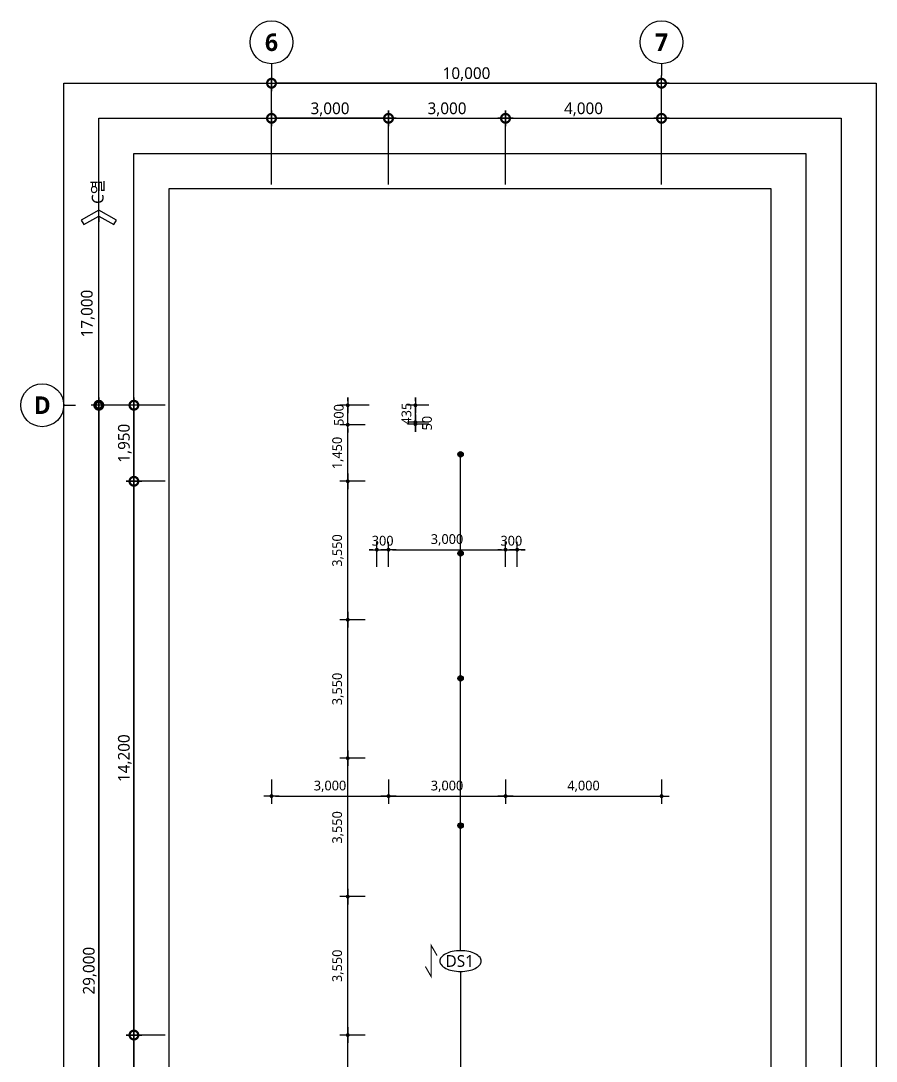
# Model space of a CAD drawing. Header units: millimetres. Extents: x 5446 to 585647, y 2414 to 57106.
# Drawn here: x 364094 to 386026, y 30107 to 56784 of the extents above; entities that cross this region are included whole.
import ezdxf
from ezdxf.enums import TextEntityAlignment as Align

# ---------------------------------------------------------------- set-up
doc = ezdxf.new("R2010")
doc.units = ezdxf.units.MM
doc.header["$LTSCALE"] = 100
doc.layers.get('DEFPOINTS').update_dxf_attribs({"color": 137})
for name, color, linetype in [('DIM', 7, 'Continuous'), ('DIM-INT', 7, 'Continuous'), ('S-SYM', 6, 'Continuous'), ('SYM', 6, 'Continuous'), ('SYM-BUB', 3, 'Continuous'), ('SYM-LEAD', 6, 'Continuous')]:
    doc.layers.add(name, color=color, linetype=linetype)
doc.layers.add('TEMP', color=171, linetype='Continuous', plot=False)
doc.styles.add('$0$스타일1', font='malgun.ttf')
doc.styles.get("Standard").update_dxf_attribs({"font": 'malgun.ttf'})
doc.styles.add('스타일1', font='malgun.ttf')
doc.styles.add('스타일2', font='malgunbd.ttf')
doc.linetypes.add('WIREMESH2', pattern='A,5,-0.25,["X",Standard,S=1,R=0,X=-0.32,Y=-0.5],-0.25', length=5.5)
doc.dimstyles.new('CJA', dxfattribs={"dimscale": 300, "dimtxt": 2.7, "dimasz": 1, "dimexe": 2, "dimexo": 3, "dimgap": 1, "dimtad": 1, "dimdec": 0, "dimzin": 1, "dimdsep": 46, "dimlunit": 6, "dimtxsty": '$0$스타일1', "dimblk": 'CJDOT', "dimcen": 0.09, "dimdle": 1, "dimclrd": 256, "dimclre": 256, "dimclrt": 3, "dimadec": 0, "dimazin": 0, "dimtfac": 1, "dimtdec": 0, "dimtix": 1, "dimtmove": 2, "dimatfit": 3, "dimldrblk": 'CJDOT', "dimfxl": 1, "dimtolj": 1, "dimtzin": 1, "dimarcsym": 0})
doc.dimstyles.new('GAUN-100', dxfattribs={"dimscale": 100, "dimtxt": 3, "dimasz": 1, "dimexe": 1, "dimexo": 1, "dimgap": 0.5, "dimtad": 1, "dimdec": 0, "dimzin": 1, "dimdsep": 46, "dimlunit": 6, "dimtxsty": '스타일1', "dimblk": 'GAUN-DOT', "dimcen": -2, "dimdle": 2, "dimclrd": 256, "dimclre": 256, "dimclrt": 3, "dimadec": 0, "dimazin": 0, "dimtfac": 1, "dimtdec": 0, "dimtix": 1, "dimtmove": 2, "dimatfit": 3, "dimldrblk": 'DOTSMALL', "dimfxl": 1, "dimtolj": 1, "dimtzin": 1, "dimarcsym": 0})

# ---------------------------------------------------------------- blocks, each defined once
blk = doc.blocks.new('NEW_BUB')
at = {"layer": 'SYM-BUB', "color": 6}
blk.add_line((0, 3), (0, 0), dxfattribs=at)
blk.add_circle((0, 8.5), 5.5, dxfattribs=at)
at = {"layer": 'SYM-BUB', "color": 3, "style": '스타일2'}
blk.add_attdef('X', text='', height=4.5, dxfattribs=at).set_placement((0, 8.5), align=Align.MIDDLE)
blk = doc.blocks.new('GAUN-DOT')
at = {"linetype": 'ByBlock'}
for p, q in [((2, 0), (-2, 0)), ((0, -2), (0, 2))]:
    blk.add_line(p, q, dxfattribs=at)
at = {"const_width": 2.25}
blk.add_lwpolyline([(0, 0.28125, 1), (0, -0.28125, 1)], format="xyb", close=True, dxfattribs=at)
blk = doc.blocks.new('*D328')
at = {"layer": 'DEFPOINTS', "color": 0, "transparency": 16777216}
for p in [(370522, 55184), (370522, 52484), (380522, 52484)]:
    blk.add_point(p, dxfattribs=at)
at = {"layer": 'DIM', "lineweight": -2, "transparency": 16777216}
for p, q in [((370522, 52584), (370522, 55284)), ((380522, 52584), (380522, 55284)), ((380422, 55184), (370622, 55184))]:
    blk.add_line(p, q, dxfattribs=at)
at = {"layer": 'DIM', "lineweight": -2, "transparency": 16777216, "xscale": 100, "yscale": 100, "zscale": 100, "rotation": 180}
blk.add_blockref('GAUN-DOT', (370522, 55184), dxfattribs=at)
at = {"layer": 'DIM', "lineweight": -2, "transparency": 16777216, "xscale": 100, "yscale": 100, "zscale": 100}
blk.add_blockref('GAUN-DOT', (380522, 55184), dxfattribs=at)
at = {"layer": 'DIM', "color": 3, "transparency": 16777216, "insert": (375522, 55415), "char_height": 300, "attachment_point": 5, "style": '스타일1'}
blk.add_mtext('\\A1;10,000', dxfattribs=at)
blk = doc.blocks.new('_DotSmall')
at = {"color": 0, "linetype": 'ByBlock', "const_width": 0.5}
blk.add_lwpolyline([(-0.0625, 0, 1), (0.0625, 0, 1)], format="xyb", close=True, dxfattribs=at)
blk = doc.blocks.new('*D329')
at = {"layer": 'DEFPOINTS', "color": 0, "transparency": 16777216}
for p in [(370522, 54284), (370522, 52484), (373522, 52484)]:
    blk.add_point(p, dxfattribs=at)
at = {"layer": 'DIM', "lineweight": -2, "transparency": 16777216}
for p, q in [((370522, 52584), (370522, 54384)), ((373422, 54284), (370622, 54284)), ((373522, 52584), (373522, 54384))]:
    blk.add_line(p, q, dxfattribs=at)
at = {"layer": 'DIM', "lineweight": -2, "transparency": 16777216, "xscale": 100, "yscale": 100, "zscale": 100, "rotation": 180}
blk.add_blockref('GAUN-DOT', (370522, 54284), dxfattribs=at)
at = {"layer": 'DIM', "lineweight": -2, "transparency": 16777216, "xscale": 100, "yscale": 100, "zscale": 100}
blk.add_blockref('GAUN-DOT', (373522, 54284), dxfattribs=at)
at = {"layer": 'DIM', "color": 3, "transparency": 16777216, "insert": (372022, 54514), "char_height": 300, "attachment_point": 5, "style": '스타일1'}
blk.add_mtext('\\A1;3,000', dxfattribs=at)
blk = doc.blocks.new('*D330')
at = {"layer": 'DEFPOINTS', "color": 0, "transparency": 16777216}
for p in [(376522, 54284), (373522, 52484), (376522, 52484)]:
    blk.add_point(p, dxfattribs=at)
at = {"layer": 'DIM', "lineweight": -2, "transparency": 16777216}
for p, q in [((373522, 52584), (373522, 54384)), ((373622, 54284), (376422, 54284)), ((376522, 52584), (376522, 54384))]:
    blk.add_line(p, q, dxfattribs=at)
at = {"layer": 'DIM', "lineweight": -2, "transparency": 16777216, "xscale": 100, "yscale": 100, "zscale": 100, "rotation": 180}
blk.add_blockref('GAUN-DOT', (373522, 54284), dxfattribs=at)
at = {"layer": 'DIM', "lineweight": -2, "transparency": 16777216, "xscale": 100, "yscale": 100, "zscale": 100}
blk.add_blockref('GAUN-DOT', (376522, 54284), dxfattribs=at)
at = {"layer": 'DIM', "color": 3, "transparency": 16777216, "insert": (375022, 54514), "char_height": 300, "attachment_point": 5, "style": '스타일1'}
blk.add_mtext('\\A1;3,000', dxfattribs=at)
blk = doc.blocks.new('*D331')
at = {"layer": 'DEFPOINTS', "color": 0, "transparency": 16777216}
for p in [(380522, 54284), (376522, 52484), (380522, 52484)]:
    blk.add_point(p, dxfattribs=at)
at = {"layer": 'DIM', "lineweight": -2, "transparency": 16777216}
for p, q in [((376522, 52584), (376522, 54384)), ((376622, 54284), (380422, 54284)), ((380522, 52584), (380522, 54384))]:
    blk.add_line(p, q, dxfattribs=at)
at = {"layer": 'DIM', "lineweight": -2, "transparency": 16777216, "xscale": 100, "yscale": 100, "zscale": 100, "rotation": 180}
blk.add_blockref('GAUN-DOT', (376522, 54284), dxfattribs=at)
at = {"layer": 'DIM', "lineweight": -2, "transparency": 16777216, "xscale": 100, "yscale": 100, "zscale": 100}
blk.add_blockref('GAUN-DOT', (380522, 54284), dxfattribs=at)
at = {"layer": 'DIM', "color": 3, "transparency": 16777216, "insert": (378522, 54514), "char_height": 300, "attachment_point": 5, "style": '스타일1'}
blk.add_mtext('\\A1;4,000', dxfattribs=at)
blk = doc.blocks.new('*D347')
at = {"layer": 'DEFPOINTS', "color": 0, "transparency": 16777216}
for p in [(367894, 46927), (366994, 44977), (367894, 44977)]:
    blk.add_point(p, dxfattribs=at)
at = {"layer": 'DIM', "lineweight": -2, "transparency": 16777216}
for p, q in [((367794, 46927), (366894, 46927)), ((366994, 46827), (366994, 45077)), ((367794, 44977), (366894, 44977))]:
    blk.add_line(p, q, dxfattribs=at)
at = {"layer": 'DIM', "lineweight": -2, "transparency": 16777216, "xscale": 100, "yscale": 100, "zscale": 100}
for p, rotation in [((366994, 46927), 90), ((366994, 44977), 270)]:
    blk.add_blockref('GAUN-DOT', p, dxfattribs=dict(at, rotation=rotation))
at = {"layer": 'DIM', "color": 3, "transparency": 16777216, "insert": (366763, 45952), "char_height": 300, "attachment_point": 5, "rotation": 90, "style": '스타일1'}
blk.add_mtext('\\A1;1,950', dxfattribs=at)
blk = doc.blocks.new('*D346')
at = {"layer": 'DEFPOINTS', "color": 0, "transparency": 16777216}
for p in [(367894, 44977), (366994, 30777), (367894, 30777)]:
    blk.add_point(p, dxfattribs=at)
at = {"layer": 'DIM', "lineweight": -2, "transparency": 16777216}
for p, q in [((367794, 44977), (366894, 44977)), ((366994, 44877), (366994, 30877)), ((367794, 30777), (366894, 30777))]:
    blk.add_line(p, q, dxfattribs=at)
at = {"layer": 'DIM', "lineweight": -2, "transparency": 16777216, "xscale": 100, "yscale": 100, "zscale": 100}
for p, rotation in [((366994, 44977), 90), ((366994, 30777), 270)]:
    blk.add_blockref('GAUN-DOT', p, dxfattribs=dict(at, rotation=rotation))
at = {"layer": 'DIM', "color": 3, "transparency": 16777216, "insert": (366763, 37877), "char_height": 300, "attachment_point": 5, "rotation": 90, "style": '스타일1'}
blk.add_mtext('\\A1;14,200', dxfattribs=at)
blk = doc.blocks.new('*D342')
at = {"layer": 'DEFPOINTS', "color": 0, "transparency": 16777216}
for p in [(367894, 30777), (366994, 20427), (367894, 20427)]:
    blk.add_point(p, dxfattribs=at)
at = {"layer": 'DIM', "lineweight": -2, "transparency": 16777216}
for p, q in [((367794, 30777), (366894, 30777)), ((366994, 30677), (366994, 20527)), ((367794, 20427), (366894, 20427))]:
    blk.add_line(p, q, dxfattribs=at)
at = {"layer": 'DIM', "lineweight": -2, "transparency": 16777216, "xscale": 100, "yscale": 100, "zscale": 100}
for p, rotation in [((366994, 30777), 90), ((366994, 20427), 270)]:
    blk.add_blockref('GAUN-DOT', p, dxfattribs=dict(at, rotation=rotation))
at = {"layer": 'DIM', "color": 3, "transparency": 16777216, "insert": (366763, 25602), "char_height": 300, "attachment_point": 5, "rotation": 90, "style": '스타일1'}
blk.add_mtext('\\A1;10,350', dxfattribs=at)
blk = doc.blocks.new('*D343')
at = {"layer": 'DEFPOINTS', "color": 0, "transparency": 16777216}
for p in [(367894, 46927), (366094, 17927), (367894, 17927)]:
    blk.add_point(p, dxfattribs=at)
at = {"layer": 'DIM', "lineweight": -2, "transparency": 16777216}
for p, q in [((367794, 46927), (365994, 46927)), ((366094, 46827), (366094, 18027)), ((367794, 17927), (365994, 17927))]:
    blk.add_line(p, q, dxfattribs=at)
at = {"layer": 'DIM', "lineweight": -2, "transparency": 16777216, "xscale": 100, "yscale": 100, "zscale": 100}
for p, rotation in [((366094, 46927), 90), ((366094, 17927), 270)]:
    blk.add_blockref('GAUN-DOT', p, dxfattribs=dict(at, rotation=rotation))
at = {"layer": 'DIM', "color": 3, "transparency": 16777216, "insert": (365864, 32427), "char_height": 300, "attachment_point": 5, "rotation": 90, "style": '스타일1'}
blk.add_mtext('\\A1;29,000', dxfattribs=at)
blk = doc.blocks.new('연장 화살표')
at = {"layer": 'DIM'}
blk.add_line((-0.494, 0), (-1, 0), dxfattribs=at)
blk.add_lwpolyline([(-1.231, 1.291), (-0.494, 0), (-1.231, -1.291), (-0.859, -1.503), (0, 0), (-0.859, 1.503)], close=True, dxfattribs=at)
blk = doc.blocks.new('*D345')
at = {"layer": 'DEFPOINTS', "color": 0, "transparency": 16777216}
for p in [(366094, 51927), (366094, 51927), (367894, 46927)]:
    blk.add_point(p, dxfattribs=at)
at = {"layer": 'DIM', "color": 7, "lineweight": -2, "transparency": 16777216}
for p, q in [((366094, 46727), (366094, 51627)), ((367594, 46927), (365894, 46927))]:
    blk.add_line(p, q, dxfattribs=at)
at = {"layer": 'DIM', "color": 7, "lineweight": -2, "transparency": 16777216, "xscale": 300, "yscale": 300, "zscale": 300}
for name, p, rotation in [('연장 화살표', (366094, 51927), 90), ('_DotSmall', (366094, 46927), 270)]:
    blk.add_blockref(name, p, dxfattribs=dict(at, rotation=rotation))
at = {"layer": 'DIM', "color": 3, "transparency": 16777216, "insert": (365813, 49277), "char_height": 300, "attachment_point": 5, "rotation": 90, "style": '스타일1'}
blk.add_mtext('\\A1;17,000', dxfattribs=at)
blk = doc.blocks.new('CJDOT')
blk.add_line((-2, 0), (2, 0))
at = {"const_width": 0.5}
blk.add_lwpolyline([(-0.25, 0, 1), (0.25, 0, 1)], format="xyb", close=True, dxfattribs=at)
blk = doc.blocks.new('*D372')
at = {"layer": 'DEFPOINTS', "color": 0, "transparency": 16777216}
for p in [(372477, 30777), (373220, 30777), (373220, 27327)]:
    blk.add_point(p, dxfattribs=at)
at = {"layer": 'DIM-INT', "lineweight": -2, "transparency": 16777216}
for p, q in [((372920, 30777), (372277, 30777)), ((372477, 27427), (372477, 30677)), ((372920, 27327), (372277, 27327))]:
    blk.add_line(p, q, dxfattribs=at)
at = {"layer": 'DIM-INT', "lineweight": -2, "transparency": 16777216, "xscale": 100, "yscale": 100, "zscale": 100}
for p, rotation in [((372477, 30777), 90), ((372477, 27327), 270)]:
    blk.add_blockref('CJDOT', p, dxfattribs=dict(at, rotation=rotation))
at = {"layer": 'DIM-INT', "color": 3, "transparency": 16777216, "insert": (372227, 29052), "char_height": 250, "attachment_point": 5, "rotation": 90, "style": '$0$스타일1'}
blk.add_mtext('\\A1;3,450', dxfattribs=at)
blk = doc.blocks.new('*D373')
at = {"layer": 'DEFPOINTS', "color": 0, "transparency": 16777216}
for p in [(372477, 34327), (373220, 34327), (373220, 30777)]:
    blk.add_point(p, dxfattribs=at)
at = {"layer": 'DIM-INT', "lineweight": -2, "transparency": 16777216}
for p, q in [((372920, 34327), (372277, 34327)), ((372477, 30877), (372477, 34227)), ((372920, 30777), (372277, 30777))]:
    blk.add_line(p, q, dxfattribs=at)
at = {"layer": 'DIM-INT', "lineweight": -2, "transparency": 16777216, "xscale": 100, "yscale": 100, "zscale": 100}
for p, rotation in [((372477, 34327), 90), ((372477, 30777), 270)]:
    blk.add_blockref('CJDOT', p, dxfattribs=dict(at, rotation=rotation))
at = {"layer": 'DIM-INT', "color": 3, "transparency": 16777216, "insert": (372227, 32552), "char_height": 250, "attachment_point": 5, "rotation": 90, "style": '$0$스타일1'}
blk.add_mtext('\\A1;3,550', dxfattribs=at)
blk = doc.blocks.new('*D374')
at = {"layer": 'DEFPOINTS', "color": 0, "transparency": 16777216}
for p in [(372477, 37877), (373220, 37877), (373220, 34327)]:
    blk.add_point(p, dxfattribs=at)
at = {"layer": 'DIM-INT', "lineweight": -2, "transparency": 16777216}
for p, q in [((372920, 37877), (372277, 37877)), ((372477, 34427), (372477, 37777)), ((372920, 34327), (372277, 34327))]:
    blk.add_line(p, q, dxfattribs=at)
at = {"layer": 'DIM-INT', "lineweight": -2, "transparency": 16777216, "xscale": 100, "yscale": 100, "zscale": 100}
for p, rotation in [((372477, 37877), 90), ((372477, 34327), 270)]:
    blk.add_blockref('CJDOT', p, dxfattribs=dict(at, rotation=rotation))
at = {"layer": 'DIM-INT', "color": 3, "transparency": 16777216, "insert": (372227, 36102), "char_height": 250, "attachment_point": 5, "rotation": 90, "style": '$0$스타일1'}
blk.add_mtext('\\A1;3,550', dxfattribs=at)
blk = doc.blocks.new('*D375')
at = {"layer": 'DEFPOINTS', "color": 0, "transparency": 16777216}
for p in [(372477, 41427), (373220, 41427), (373220, 37877)]:
    blk.add_point(p, dxfattribs=at)
at = {"layer": 'DIM-INT', "lineweight": -2, "transparency": 16777216}
for p, q in [((372920, 41427), (372277, 41427)), ((372477, 37977), (372477, 41327)), ((372920, 37877), (372277, 37877))]:
    blk.add_line(p, q, dxfattribs=at)
at = {"layer": 'DIM-INT', "lineweight": -2, "transparency": 16777216, "xscale": 100, "yscale": 100, "zscale": 100}
for p, rotation in [((372477, 41427), 90), ((372477, 37877), 270)]:
    blk.add_blockref('CJDOT', p, dxfattribs=dict(at, rotation=rotation))
at = {"layer": 'DIM-INT', "color": 3, "transparency": 16777216, "insert": (372227, 39652), "char_height": 250, "attachment_point": 5, "rotation": 90, "style": '$0$스타일1'}
blk.add_mtext('\\A1;3,550', dxfattribs=at)
blk = doc.blocks.new('*D368')
at = {"layer": 'DEFPOINTS', "color": 0, "transparency": 16777216}
for p in [(372477, 44977), (373220, 44977), (373220, 41427)]:
    blk.add_point(p, dxfattribs=at)
at = {"layer": 'DIM-INT', "lineweight": -2, "transparency": 16777216}
for p, q in [((372920, 44977), (372277, 44977)), ((372477, 41527), (372477, 44877)), ((372920, 41427), (372277, 41427))]:
    blk.add_line(p, q, dxfattribs=at)
at = {"layer": 'DIM-INT', "lineweight": -2, "transparency": 16777216, "xscale": 100, "yscale": 100, "zscale": 100}
for p, rotation in [((372477, 44977), 90), ((372477, 41427), 270)]:
    blk.add_blockref('CJDOT', p, dxfattribs=dict(at, rotation=rotation))
at = {"layer": 'DIM-INT', "color": 3, "transparency": 16777216, "insert": (372227, 43202), "char_height": 250, "attachment_point": 5, "rotation": 90, "style": '$0$스타일1'}
blk.add_mtext('\\A1;3,550', dxfattribs=at)
blk = doc.blocks.new('*D367')
at = {"layer": 'DEFPOINTS', "color": 0, "transparency": 16777216}
for p in [(372477, 46427), (373220, 46427), (373220, 44977)]:
    blk.add_point(p, dxfattribs=at)
at = {"layer": 'DIM-INT', "lineweight": -2, "transparency": 16777216}
for p, q in [((372920, 46427), (372277, 46427)), ((372477, 45077), (372477, 46327)), ((372920, 44977), (372277, 44977))]:
    blk.add_line(p, q, dxfattribs=at)
at = {"layer": 'DIM-INT', "lineweight": -2, "transparency": 16777216, "xscale": 100, "yscale": 100, "zscale": 100}
for p, rotation in [((372477, 46427), 90), ((372477, 44977), 270)]:
    blk.add_blockref('CJDOT', p, dxfattribs=dict(at, rotation=rotation))
at = {"layer": 'DIM-INT', "color": 3, "transparency": 16777216, "insert": (372227, 45702), "char_height": 250, "attachment_point": 5, "rotation": 90, "style": '$0$스타일1'}
blk.add_mtext('\\A1;1,450', dxfattribs=at)
blk = doc.blocks.new('*D382')
at = {"layer": 'DEFPOINTS', "color": 0, "transparency": 16777216}
for p in [(370522, 37628), (373522, 37628), (373522, 36903)]:
    blk.add_point(p, dxfattribs=at)
at = {"layer": 'DIM-INT', "lineweight": -2, "transparency": 16777216}
for p, q in [((370522, 37328), (370522, 36703)), ((373522, 37328), (373522, 36703)), ((370622, 36903), (373422, 36903))]:
    blk.add_line(p, q, dxfattribs=at)
at = {"layer": 'DIM-INT', "lineweight": -2, "transparency": 16777216, "xscale": 100, "yscale": 100, "zscale": 100, "rotation": 180}
blk.add_blockref('CJDOT', (370522, 36903), dxfattribs=at)
at = {"layer": 'DIM-INT', "lineweight": -2, "transparency": 16777216, "xscale": 100, "yscale": 100, "zscale": 100}
blk.add_blockref('CJDOT', (373522, 36903), dxfattribs=at)
at = {"layer": 'DIM-INT', "color": 3, "transparency": 16777216, "insert": (372022, 37153), "char_height": 250, "attachment_point": 5, "style": '$0$스타일1'}
blk.add_mtext('\\A1;3,000', dxfattribs=at)
blk = doc.blocks.new('*D383')
at = {"layer": 'DEFPOINTS', "color": 0, "transparency": 16777216}
for p in [(373522, 37628), (376522, 37628), (376522, 36903)]:
    blk.add_point(p, dxfattribs=at)
at = {"layer": 'DIM-INT', "lineweight": -2, "transparency": 16777216}
for p, q in [((373522, 37328), (373522, 36703)), ((376522, 37328), (376522, 36703)), ((373622, 36903), (376422, 36903))]:
    blk.add_line(p, q, dxfattribs=at)
at = {"layer": 'DIM-INT', "lineweight": -2, "transparency": 16777216, "xscale": 100, "yscale": 100, "zscale": 100, "rotation": 180}
blk.add_blockref('CJDOT', (373522, 36903), dxfattribs=at)
at = {"layer": 'DIM-INT', "lineweight": -2, "transparency": 16777216, "xscale": 100, "yscale": 100, "zscale": 100}
blk.add_blockref('CJDOT', (376522, 36903), dxfattribs=at)
at = {"layer": 'DIM-INT', "color": 3, "transparency": 16777216, "insert": (375022, 37153), "char_height": 250, "attachment_point": 5, "style": '$0$스타일1'}
blk.add_mtext('\\A1;3,000', dxfattribs=at)
blk = doc.blocks.new('*D384')
at = {"layer": 'DEFPOINTS', "color": 0, "transparency": 16777216}
for p in [(376522, 37622), (380522, 37628), (380522, 36903)]:
    blk.add_point(p, dxfattribs=at)
at = {"layer": 'DIM-INT', "lineweight": -2, "transparency": 16777216}
for p, q in [((376522, 37322), (376522, 36703)), ((380522, 37328), (380522, 36703)), ((376622, 36903), (380422, 36903))]:
    blk.add_line(p, q, dxfattribs=at)
at = {"layer": 'DIM-INT', "lineweight": -2, "transparency": 16777216, "xscale": 100, "yscale": 100, "zscale": 100, "rotation": 180}
blk.add_blockref('CJDOT', (376522, 36903), dxfattribs=at)
at = {"layer": 'DIM-INT', "lineweight": -2, "transparency": 16777216, "xscale": 100, "yscale": 100, "zscale": 100}
blk.add_blockref('CJDOT', (380522, 36903), dxfattribs=at)
at = {"layer": 'DIM-INT', "color": 3, "transparency": 16777216, "insert": (378522, 37153), "char_height": 250, "attachment_point": 5, "style": '$0$스타일1'}
blk.add_mtext('\\A1;4,000', dxfattribs=at)
blk = doc.blocks.new('st-slab')
at = {"layer": 'S-SYM', "color": 7, "const_width": 30}
blk.add_lwpolyline([(150, 540), (0, 800), (0, 0), (-150, 260)], dxfattribs=at)
at = {"layer": 'S-SYM'}
blk.add_lwpolyline([(1284, 400, 0.174705), (1251, 490, 0.104203), (1128, 588, 0.064948), (967, 644, 0.051099), (752, 666, 0.051099), (538, 644, 0.064948), (377, 588, 0.104203), (254, 490, 0.174705), (221, 400, 0.174705), (254, 310, 0.104203), (377, 212, 0.064948), (538, 156, 0.051099), (752, 134, 0.051099), (967, 156, 0.064948), (1128, 212, 0.104203), (1251, 310, 0.174705)], format="xyb", close=True, dxfattribs=at)
at = {"layer": 'S-SYM', "color": 3, "style": '스타일1'}
blk.add_attdef('SLAB', text='', height=300, dxfattribs=at).set_placement((731, 402), align=Align.MIDDLE)
blk = doc.blocks.new('*D479')
at = {"layer": 'DEFPOINTS', "color": 0, "transparency": 16777216}
for p in [(372477, 46927), (373322, 46927), (373220, 46427)]:
    blk.add_point(p, dxfattribs=at)
at = {"layer": 'DIM-INT', "lineweight": -2, "transparency": 16777216}
for p, q in [((372477, 47027), (372477, 47127)), ((373022, 46927), (372277, 46927)), ((372477, 46427), (372477, 46927)), ((372920, 46427), (372277, 46427)), ((372477, 46327), (372477, 46227))]:
    blk.add_line(p, q, dxfattribs=at)
at = {"layer": 'DIM-INT', "lineweight": -2, "transparency": 16777216, "xscale": 100, "yscale": 100, "zscale": 100}
for p, rotation in [((372477, 46927), 270), ((372477, 46427), 90)]:
    blk.add_blockref('CJDOT', p, dxfattribs=dict(at, rotation=rotation))
at = {"layer": 'DIM-INT', "color": 3, "transparency": 16777216, "insert": (372248, 46677), "char_height": 250, "attachment_point": 5, "rotation": 90, "style": '$0$스타일1'}
blk.add_mtext('\\A1;500', dxfattribs=at)
blk = doc.blocks.new('*D480')
at = {"layer": 'DEFPOINTS', "color": 0, "transparency": 16777216}
for p in [(373522, 43223), (373222, 42480), (373522, 42480)]:
    blk.add_point(p, dxfattribs=at)
at = {"layer": 'DIM-INT', "lineweight": -2, "transparency": 16777216}
for p, q in [((373122, 43223), (373022, 43223)), ((373222, 42780), (373222, 43423)), ((373222, 43223), (373522, 43223)), ((373522, 42780), (373522, 43423)), ((373622, 43223), (373722, 43223))]:
    blk.add_line(p, q, dxfattribs=at)
at = {"layer": 'DIM-INT', "lineweight": -2, "transparency": 16777216, "xscale": 100, "yscale": 100, "zscale": 100}
blk.add_blockref('CJDOT', (373222, 43223), dxfattribs=at)
at = {"layer": 'DIM-INT', "lineweight": -2, "transparency": 16777216, "xscale": 100, "yscale": 100, "zscale": 100, "rotation": 180}
blk.add_blockref('CJDOT', (373522, 43223), dxfattribs=at)
at = {"layer": 'DIM-INT', "color": 3, "transparency": 16777216, "insert": (373372, 43452), "char_height": 250, "attachment_point": 5, "style": '$0$스타일1'}
blk.add_mtext('\\A1;300', dxfattribs=at)
blk = doc.blocks.new('*D481')
at = {"layer": 'DEFPOINTS', "color": 0, "transparency": 16777216}
for p in [(376522, 43223), (373522, 42480), (376522, 42480)]:
    blk.add_point(p, dxfattribs=at)
at = {"layer": 'DIM-INT', "lineweight": -2, "transparency": 16777216}
for p, q in [((373522, 42780), (373522, 43423)), ((373622, 43223), (376422, 43223)), ((376522, 42780), (376522, 43423))]:
    blk.add_line(p, q, dxfattribs=at)
at = {"layer": 'DIM-INT', "lineweight": -2, "transparency": 16777216, "xscale": 100, "yscale": 100, "zscale": 100, "rotation": 180}
blk.add_blockref('CJDOT', (373522, 43223), dxfattribs=at)
at = {"layer": 'DIM-INT', "lineweight": -2, "transparency": 16777216, "xscale": 100, "yscale": 100, "zscale": 100}
blk.add_blockref('CJDOT', (376522, 43223), dxfattribs=at)
at = {"layer": 'DIM-INT', "color": 3, "transparency": 16777216, "insert": (375022, 43473), "char_height": 250, "attachment_point": 5, "style": '$0$스타일1'}
blk.add_mtext('\\A1;3,000', dxfattribs=at)
blk = doc.blocks.new('*D482')
at = {"layer": 'DEFPOINTS', "color": 0, "transparency": 16777216}
for p in [(376822, 43223), (376522, 42480), (376822, 42480)]:
    blk.add_point(p, dxfattribs=at)
at = {"layer": 'DIM-INT', "lineweight": -2, "transparency": 16777216}
for p, q in [((376422, 43223), (376322, 43223)), ((376522, 42780), (376522, 43423)), ((376522, 43223), (376822, 43223)), ((376822, 42780), (376822, 43423)), ((376922, 43223), (377022, 43223))]:
    blk.add_line(p, q, dxfattribs=at)
at = {"layer": 'DIM-INT', "lineweight": -2, "transparency": 16777216, "xscale": 100, "yscale": 100, "zscale": 100}
blk.add_blockref('CJDOT', (376522, 43223), dxfattribs=at)
at = {"layer": 'DIM-INT', "lineweight": -2, "transparency": 16777216, "xscale": 100, "yscale": 100, "zscale": 100, "rotation": 180}
blk.add_blockref('CJDOT', (376822, 43223), dxfattribs=at)
at = {"layer": 'DIM-INT', "color": 3, "transparency": 16777216, "insert": (376672, 43452), "char_height": 250, "attachment_point": 5, "style": '$0$스타일1'}
blk.add_mtext('\\A1;300', dxfattribs=at)
blk = doc.blocks.new('*D487')
at = {"layer": 'DEFPOINTS', "color": 0, "transparency": 16777216}
for p in [(374212, 46927), (374859, 46927), (374859, 46492)]:
    blk.add_point(p, dxfattribs=at)
at = {"layer": 'DIM-INT', "lineweight": -2, "transparency": 16777216}
for p, q in [((374212, 47027), (374212, 47127)), ((374559, 46927), (374012, 46927)), ((374212, 46492), (374212, 46927)), ((374559, 46492), (374012, 46492)), ((374212, 46392), (374212, 46292))]:
    blk.add_line(p, q, dxfattribs=at)
at = {"layer": 'DIM-INT', "lineweight": -2, "transparency": 16777216, "xscale": 100, "yscale": 100, "zscale": 100}
for p, rotation in [((374212, 46927), 270), ((374212, 46492), 90)]:
    blk.add_blockref('CJDOT', p, dxfattribs=dict(at, rotation=rotation))
at = {"layer": 'DIM-INT', "color": 3, "transparency": 16777216, "insert": (373983, 46710), "char_height": 250, "attachment_point": 5, "rotation": 90, "style": '$0$스타일1'}
blk.add_mtext('\\A1;435', dxfattribs=at)
blk = doc.blocks.new('*D488')
at = {"layer": 'DEFPOINTS', "color": 0, "transparency": 16777216}
for p in [(374212, 46492), (374859, 46492), (374859, 46442)]:
    blk.add_point(p, dxfattribs=at)
at = {"layer": 'DIM-INT', "lineweight": -2, "transparency": 16777216}
for p, q in [((374212, 46592), (374212, 46692)), ((374559, 46492), (374012, 46492)), ((374559, 46442), (374012, 46442)), ((374212, 46442), (374212, 46492)), ((374212, 46342), (374212, 46242))]:
    blk.add_line(p, q, dxfattribs=at)
at = {"layer": 'DIM-INT', "lineweight": -2, "transparency": 16777216, "xscale": 100, "yscale": 100, "zscale": 100}
for p, rotation in [((374212, 46492), 270), ((374212, 46442), 90)]:
    blk.add_blockref('CJDOT', p, dxfattribs=dict(at, rotation=rotation))
at = {"layer": 'DIM-INT', "color": 3, "transparency": 16777216, "insert": (374510, 46467), "char_height": 250, "attachment_point": 5, "rotation": 90, "style": '$0$스타일1'}
blk.add_mtext('\\A1;50', dxfattribs=at)

msp = doc.modelspace()

# ---------------------------------------------------------------- hatches: boundary and pattern name
at = {"layer": 'SYM-LEAD'}
h = msp.add_hatch(color=256, dxfattribs=at)
h.dxf.hatch_style = 1
h.paths.add_polyline_path([(375438.5, 45667.9, 1), (375300.6, 45667.9, 1)])
h = msp.add_hatch(color=256, dxfattribs=at)
h.dxf.hatch_style = 1
h.paths.add_polyline_path([(375438.5, 43128.7, 1), (375300.6, 43128.7, 1)])
h = msp.add_hatch(color=256, dxfattribs=at)
h.dxf.hatch_style = 1
h.paths.add_polyline_path([(375438.5, 39922.2, 1), (375300.6, 39922.2, 1)])
h = msp.add_hatch(color=256, dxfattribs=at)
h.dxf.hatch_style = 1
h.paths.add_polyline_path([(375438.5, 36149.1, 1), (375300.6, 36149.1, 1)])

# ---------------------------------------------------------------- linework, layer by layer
for p, q in [((375369.5, 32965), (375369.5, 45598.9)), ((375369.5, 32409), (375369.5, 19912.2))]:
    msp.add_line(p, q, dxfattribs=at)
for centre in [(375369.5, 45667.9), (375369.5, 43128.7), (375369.5, 39922.2), (375369.5, 36149.1)]:
    msp.add_circle(centre, 69, dxfattribs=at)
at = {"layer": 'TEMP'}
for points in [[(365194.2, 55184.2), (386026.4, 55184.2), (386026.4, 14318.6), (365194.2, 14318.6)], [(366094.2, 54284.2), (385126.4, 54284.2), (385126.4, 15218.6), (366094.2, 15218.6)], [(366994.2, 53384.2), (384226.4, 53384.2), (384226.4, 16118.6), (366994.2, 16118.6)], [(367894.2, 52484.2), (383326.4, 52484.2), (383326.4, 17018.6), (367894.2, 17018.6)]]:
    msp.add_lwpolyline(points, close=True, dxfattribs=at)

# ---------------------------------------------------------------- block references
at = {"layer": 'SYM', "linetype": 'WIREMESH2'}
ref = msp.add_blockref('st-slab', (374617.2, 32274.6), dxfattribs=at)
ref.add_attrib('SLAB', 'DS1', dxfattribs={"color": 3, "height": 300, "style": '스타일1'}).set_placement((375348.3, 32676.2), align=Align.MIDDLE)
at = {"layer": 'SYM-BUB', "xscale": 100, "yscale": 100, "zscale": 100}
for p, values in [((370522.2, 55384.2), {'X': '6'}), ((380522.2, 55384.2), {'X': '7'})]:
    msp.add_blockref('NEW_BUB', p, dxfattribs=at).add_auto_attribs(values)
at = {"layer": 'SYM-BUB'}
ref = msp.add_blockref('NEW_BUB', (365494.2, 46927), dxfattribs=dict(at, xscale=100, yscale=100, zscale=100, rotation=90))
ref.add_attrib('X', 'D', dxfattribs={"color": 3, "height": 450, "style": '스타일2'}).set_placement((364644.2, 46927), align=Align.MIDDLE)

# ---------------------------------------------------------------- texts
at = {"layer": 'DIM', "color": 3, "style": '스타일1'}
msp.add_text('C열', height=300, rotation=90, dxfattribs=at).set_placement((366214.8, 52401.2), align=Align.CENTER)

# ---------------------------------------------------------------- dimensions: what is measured, and where the dimension line sits
at = {"layer": 'DIM'}
for base, p1, p2, picture, middle in [((370522.2, 55184.2), (380522.2, 52484.2), (370522.2, 52484.2), '*D328', (375522.2, 55415.2)), ((370522.2, 54284.2), (373522.2, 52484.2), (370522.2, 52484.2), '*D329', (372022.2, 54514.4)), ((376522.2, 54284.2), (373522.2, 52484.2), (376522.2, 52484.2), '*D330', (375022.2, 54514.4)), ((380522.2, 54284.2), (376522.2, 52484.2), (380522.2, 52484.2), '*D331', (378522.2, 54514.4))]:
    dim = msp.add_linear_dim(base=base, p1=p1, p2=p2, dimstyle='GAUN-100', dxfattribs=at)
    dim.commit()
    dim.dimension.update_dxf_attribs({"geometry": picture, "text_midpoint": middle})
dim = msp.add_linear_dim(base=(366094.2, 51927), p1=(367894.2, 46927), p2=(366094.2, 51927), angle=270, text='17,000', dimstyle='CJA', override={"dimscale": 100, "dimtxt": 3, "dimasz": 3, "dimexe": 2, "dimexo": 3, "dimlunit": 6, "dimtxsty": '스타일1', "dimblk1": 'DotSmall', "dimblk2": '연장 화살표', "dimsah": 1, "dimdle": 2, "dimse2": 1, "dimclrd": 7, "dimclre": 7}, dxfattribs=at)
dim.commit()
dim.dimension.update_dxf_attribs({"geometry": '*D345', "text_midpoint": (365813.2, 49277)})
for base, p1, p2, picture, middle in [((366094.2, 17927), (367894.2, 46927), (367894.2, 17927), '*D343', (365864, 32427)), ((366994.2, 44977), (367894.2, 46927), (367894.2, 44977), '*D347', (366763.2, 45952)), ((366994.2, 30777), (367894.2, 44977), (367894.2, 30777), '*D346', (366763.2, 37877)), ((366994.2, 20427), (367894.2, 30777), (367894.2, 20427), '*D342', (366763.2, 25602))]:
    dim = msp.add_linear_dim(base=base, p1=p1, p2=p2, angle=90, dimstyle='GAUN-100', dxfattribs=at)
    dim.commit()
    dim.dimension.update_dxf_attribs({"geometry": picture, "text_midpoint": middle})
at = {"layer": 'DIM-INT'}
for base, p1, p2, picture, middle in [((372477.5, 46927), (373220.2, 46427), (373322.2, 46927), '*D479', (372248.3, 46677)), ((374211.7, 46927), (374858.8, 46492), (374858.8, 46927), '*D487', (373982.6, 46709.5)), ((372477.5, 46427), (373220.2, 44977), (373220.2, 46427), '*D367', (372226.6, 45702)), ((372477.5, 44977), (373220.2, 41427), (373220.2, 44977), '*D368', (372227.3, 43202)), ((372477.5, 41427), (373220.2, 37877), (373220.2, 41427), '*D375', (372227.3, 39652)), ((372477.5, 37877), (373220.2, 34327), (373220.2, 37877), '*D374', (372227.3, 36102)), ((372477.5, 34327), (373220.2, 30777), (373220.2, 34327), '*D373', (372227.3, 32552)), ((372477.5, 30777), (373220.2, 27327), (373220.2, 30777), '*D372', (372227.3, 29052))]:
    dim = msp.add_linear_dim(base=base, p1=p1, p2=p2, angle=90, dimstyle='CJA', override={"dimscale": 100, "dimtxt": 2.5}, dxfattribs=at)
    dim.commit()
    dim.dimension.update_dxf_attribs({"geometry": picture, "text_midpoint": middle})
dim = msp.add_linear_dim(base=(374211.7, 46492), p1=(374858.8, 46442), p2=(374858.8, 46492), angle=90, dimstyle='CJA', override={"dimscale": 100, "dimtxt": 2.5}, dxfattribs=at)
dim.commit()
dim.dimension.update_dxf_attribs({"geometry": '*D488', "text_midpoint": (374510.5, 46467), "dimtype": 160})
for base, p1, p2, picture, middle in [((373522.2, 43223.1), (373222.2, 42480.4), (373522.2, 42480.4), '*D480', (373372.2, 43452.3)), ((376522.2, 43223.1), (373522.2, 42480.4), (376522.2, 42480.4), '*D481', (375022.2, 43473.3)), ((376822.2, 43223.1), (376522.2, 42480.4), (376822.2, 42480.4), '*D482', (376672.2, 43452.3)), ((373522.2, 36902.6), (370522.2, 37628.4), (373522.2, 37628.4), '*D382', (372022.2, 37152.7)), ((376522.2, 36902.6), (373522.2, 37628.4), (376522.2, 37628.4), '*D383', (375022.2, 37152.7)), ((380522.2, 36902.6), (376522.2, 37621.7), (380522.2, 37628.4), '*D384', (378522.2, 37152.7))]:
    dim = msp.add_linear_dim(base=base, p1=p1, p2=p2, dimstyle='CJA', override={"dimscale": 100, "dimtxt": 2.5}, dxfattribs=at)
    dim.commit()
    dim.dimension.update_dxf_attribs({"geometry": picture, "text_midpoint": middle})

doc.saveas('drawing.dxf')
